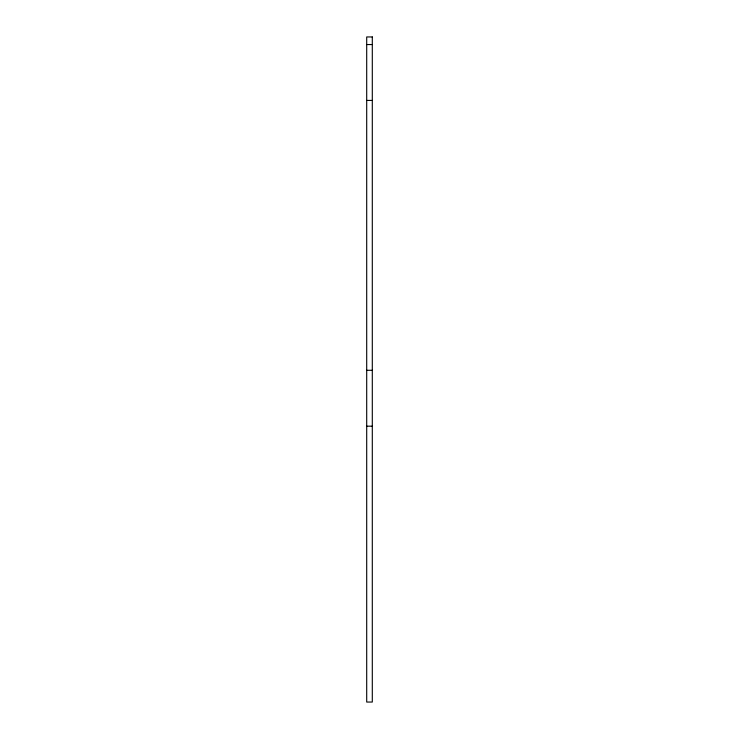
<?xml version="1.0" encoding="UTF-8"?>
<svg xmlns="http://www.w3.org/2000/svg" width="739" height="739" viewBox="0 0 739 739"><rect width="100%" height="100%" fill="white"/><g stroke="black" fill="none" stroke-linecap="round" stroke-linejoin="round"><path stroke-width="1.11" d="M366.701 44.543L372.299 44.543M366.701 100.43L372.299 100.43M366.701 370.294L372.299 370.294M366.701 426.181L372.299 426.181M372.299 36.95L366.701 36.95L366.701 702.05L372.299 702.05L372.299 36.95"/></g></svg>
